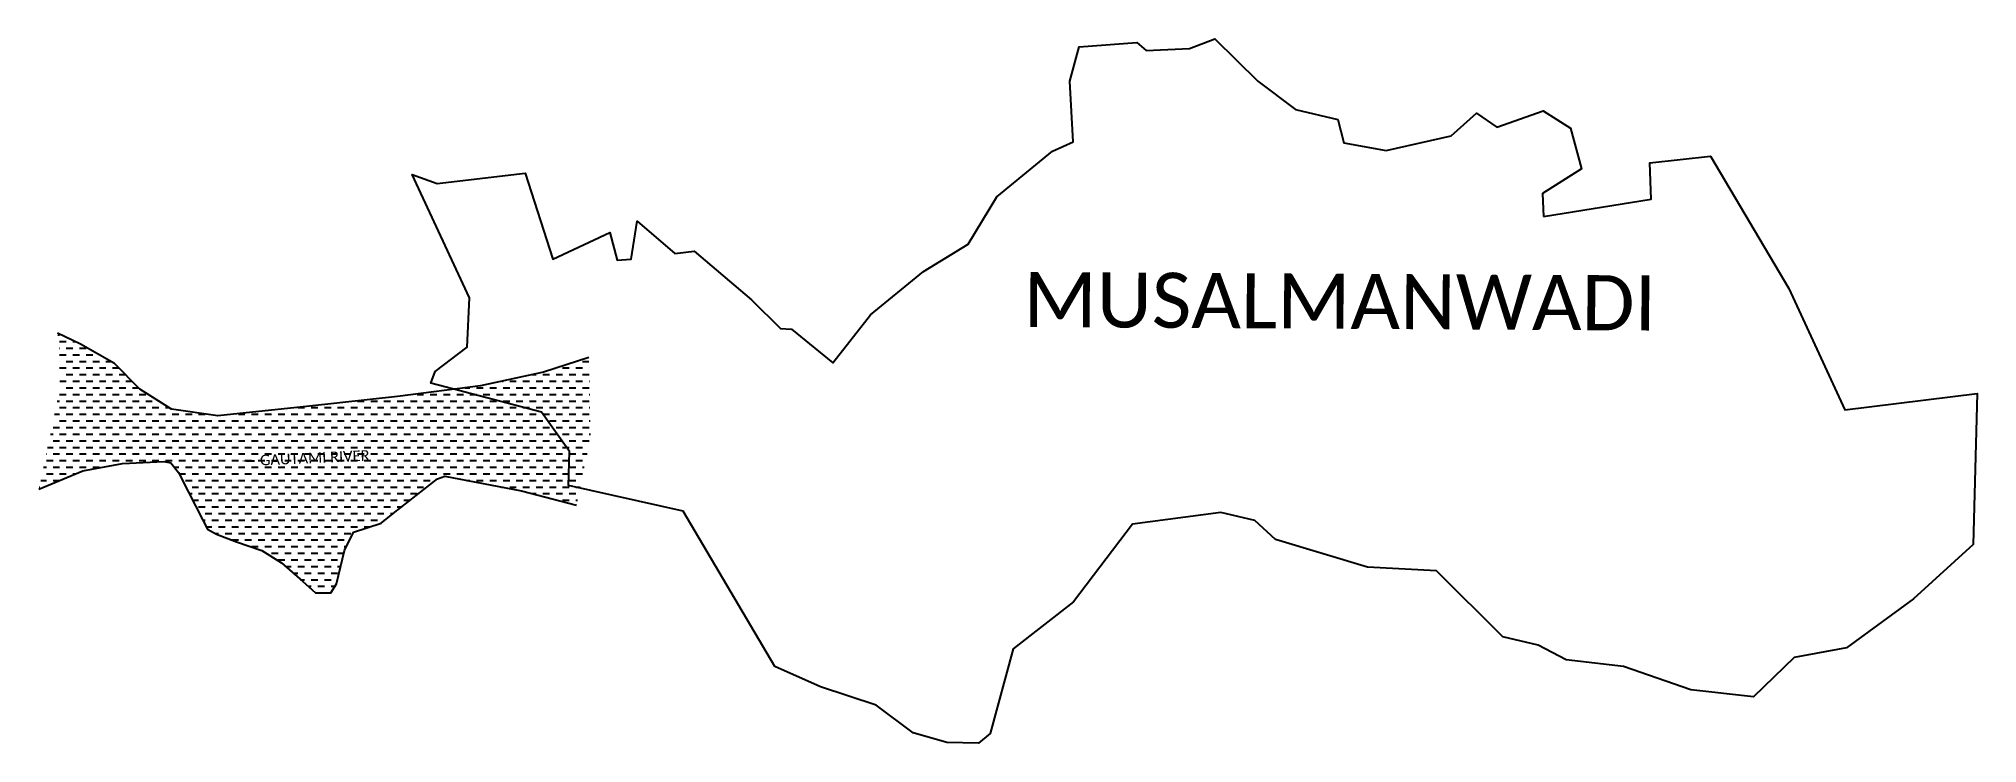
# Model space of a CAD drawing. Header units: metres. Extents: x 318986 to 322647, y 1867666 to 1868997.
import ezdxf

# ---------------------------------------------------------------- set-up
doc = ezdxf.new("R2010")
doc.units = ezdxf.units.M
doc.header["$MEASUREMENT"] = 0
for name, color, linetype in [('ARROW', 7, 'Continuous'), ('BUILDING', 214, 'Continuous'), ('ddddd', 7, 'Continuous'), ('RIVER', 4, 'Continuous'), ('RIVER TEXT', 7, 'Continuous'), ('village', 3, 'Continuous')]:
    doc.layers.add(name, color=color, linetype=linetype)
doc.layers.get('BUILDING').off()
doc.styles.get("Standard").update_dxf_attribs({"font": 'simplex.shx'})

# ---------------------------------------------------------------- blocks, each defined once
blk = doc.blocks.new('SHG')
at = {"layer": 'ARROW'}
blk.add_lwpolyline([(318493.9, 1878501.8), (318506.3, 1878493)], dxfattribs=at)
blk.add_solid([(318493, 1878500.5), (318486.2, 1878507.3), (318494.8, 1878503.1)], dxfattribs=at)

msp = doc.modelspace()

# ---------------------------------------------------------------- hatches: boundary and pattern name
at = {"layer": 'RIVER'}
h = msp.add_hatch(dxfattribs=at)
h.set_pattern_fill('DASH', color=256, scale=100)
h.paths.add_polyline_path([(320027.7, 1868244.8), (320024.6, 1868395), (319939.1, 1868367.2), (319819.9, 1868341.2), (319663.2, 1868321.4), (319497.2, 1868302.6), (319323.7, 1868284.7), (319236.5, 1868297.2), (319176.2, 1868335.2), (319128.5, 1868383.4), (319064.4, 1868420.2), (319021, 1868440.7), (319023.6, 1868428.2), (319025.6, 1868337.2), (318985.9, 1868146.3), (319069.1, 1868180.6), (319143.6, 1868194.5), (319221.6, 1868198), (319234.8, 1868195.5), (319249.2, 1868177.2), (319268.2, 1868140.3), (319295.6, 1868087.3), (319304.4, 1868070.3), (319321.2, 1868061), (319358.8, 1868046.6), (319406.7, 1868030), (319443.9, 1868006.7), (319483.4, 1867972), (319508.1, 1867950.3), (319526.4, 1867950.3), (319536.9, 1867950.3), (319547.9, 1867966.9), (319562.7, 1868030.2), (319579.9, 1868064.5), (319632, 1868081.7), (319655.1, 1868099.8), (319713, 1868145.2), (319738.9, 1868165.4), (319752.4, 1868170.4), (319897, 1868142.9), (320001, 1868116)])
h.paths.add_polyline_path([(319398.2, 1868176.8), (319617.3, 1868186.6), (319615.1, 1868235.1), (319396, 1868225.2)], flags=24)

# ---------------------------------------------------------------- linework, layer by layer
for points in [[(320024.6, 1868395), (319939.1, 1868367.2), (319819.9, 1868341.2), (319663.2, 1868321.4), (319497.2, 1868302.6), (319323.7, 1868284.7), (319236.5, 1868297.2), (319176.2, 1868335.2), (319128.5, 1868383.4), (319064.4, 1868420.2), (319021, 1868440.7)], [(318985.6, 1868146.2), (319069.1, 1868180.6), (319143.6, 1868194.5), (319221.6, 1868198), (319234.8, 1868195.5), (319249.2, 1868177.2), (319268.2, 1868140.3), (319295.6, 1868087.3), (319304.4, 1868070.3), (319321.2, 1868061), (319358.8, 1868046.6), (319406.7, 1868030), (319443.9, 1868006.7), (319483.4, 1867972), (319508.1, 1867950.3), (319526.4, 1867950.3), (319536.9, 1867950.3), (319547.9, 1867966.9), (319562.7, 1868030.2), (319579.9, 1868064.5), (319632, 1868081.7), (319655.1, 1868099.8), (319713, 1868145.2), (319738.9, 1868165.4), (319752.4, 1868170.4), (319752.4, 1868170.4), (319897, 1868142.9), (320001.2, 1868116)]]:
    msp.add_lwpolyline(points, dxfattribs=at)
at = {"layer": 'village', "color": 3}
msp.add_polyline3d([(321827.6, 1868661, 0), (322030.6, 1868693.8, 0), (322028.2, 1868762.6, 0), (322143, 1868775.5, 0), (322290.6, 1868524.9, 0), (322396.3, 1868295.8, 0), (322646.5, 1868326.5, 0), (322638.6, 1868041.5, 0), (322526.1, 1867938.6, 0), (322399.9, 1867846.4, 0), (322300.5, 1867828.2, 0), (322224, 1867753.9, 0), (322105.5, 1867766.9, 0), (321978.6, 1867811.1, 0), (321870.4, 1867823.7, 0), (321817.4, 1867851.2, 0), (321750.5, 1867866.7, 0), (321625.3, 1867991.5, 0), (321494.8, 1867998.4, 0), (321321.4, 1868050.6, 0), (321282.4, 1868086.5, 0), (321218.2, 1868102, 0), (321050.9, 1868079.9, 0), (320939.8, 1867933.2, 0), (320825.8, 1867844.6, 0), (320782.5, 1867684.6, 0), (320760.1, 1867665.9, 0), (320700.8, 1867667.4, 0), (320637.2, 1867685.3, 0), (320567.1, 1867737.8, 0), (320461.8, 1867772.3, 0), (320375.5, 1867811.1, 0), (320202.3, 1868104.2, 0), (319986.1, 1868152.9, 0), (319988.2, 1868217.1, 0), (319935.2, 1868291.4, 0), (319726, 1868346.3, 0), (319734.5, 1868368.4, 0), (319794.4, 1868414.2, 0), (319799.1, 1868507.5, 0), (319690.9, 1868740.8, 0), (319737.9, 1868723.6, 0), (319903.9, 1868743.3, 0), (319956.5, 1868580.8, 0), (320064.1, 1868631.2, 0), (320077.7, 1868578.9, 0), (320104.3, 1868580.4, 0), (320115.6, 1868652.5, 0), (320186.9, 1868591.4, 0), (320223.2, 1868595.5, 0), (320331.7, 1868503.7, 0), (320386.6, 1868449.6, 0), (320407.5, 1868448.2, 0), (320485.3, 1868385, 0), (320556.5, 1868475.5, 0), (320656.6, 1868557.3, 0), (320740.6, 1868608.9, 0), (320794.9, 1868698.1, 0), (320900.2, 1868784.6, 0), (320939, 1868802.3, 0), (320933.1, 1868916.9, 0), (320950.3, 1868981.5, 0), (321059.2, 1868989.8, 0), (321076.9, 1868975.1, 0), (321159.1, 1868978.5, 0), (321206.4, 1868997.1, 0), (321288, 1868917, 0), (321358.9, 1868863.4, 0), (321439.1, 1868844.3, 0), (321450.5, 1868800.3, 0), (321530.3, 1868785.8, 0), (321653.1, 1868813.6, 0), (321700.8, 1868856.3, 0), (321739.3, 1868830.3, 0), (321827, 1868860.8, 0), (321878.5, 1868827.8, 0), (321899.1, 1868751, 0), (321825.3, 1868704.6, 0)], close=True, dxfattribs=at)

# ---------------------------------------------------------------- block references
at = {"layer": 'BUILDING', "rotation": 36.27539446566738}
msp.add_blockref('SHG', (1174060.9, 165341.8), dxfattribs=at)

# ---------------------------------------------------------------- texts
at = {"layer": 'ddddd', "insert": (320845.4, 1868556.5), "char_height": 104.042, "attachment_point": 1, "rotation": 359.6762}
msp.add_mtext_dynamic_manual_height_columns('{\\fCalibri|b0|i0|c0|p34;MUSALMANWADI}', width=1278.781, gutter_width=520.2, heights=[0], dxfattribs=at)
at = {"layer": 'RIVER TEXT', "insert": (319343.6, 1868208.1), "char_height": 20, "attachment_point": 1, "rotation": 2.5651}
msp.add_mtext_dynamic_manual_height_columns('\\pxqc;{\\fCalibri|b0|i0|c0|p34;GAUTAMI RIVER }', width=325.832, gutter_width=1, heights=[0], dxfattribs=at)

doc.saveas('drawing.dxf')
